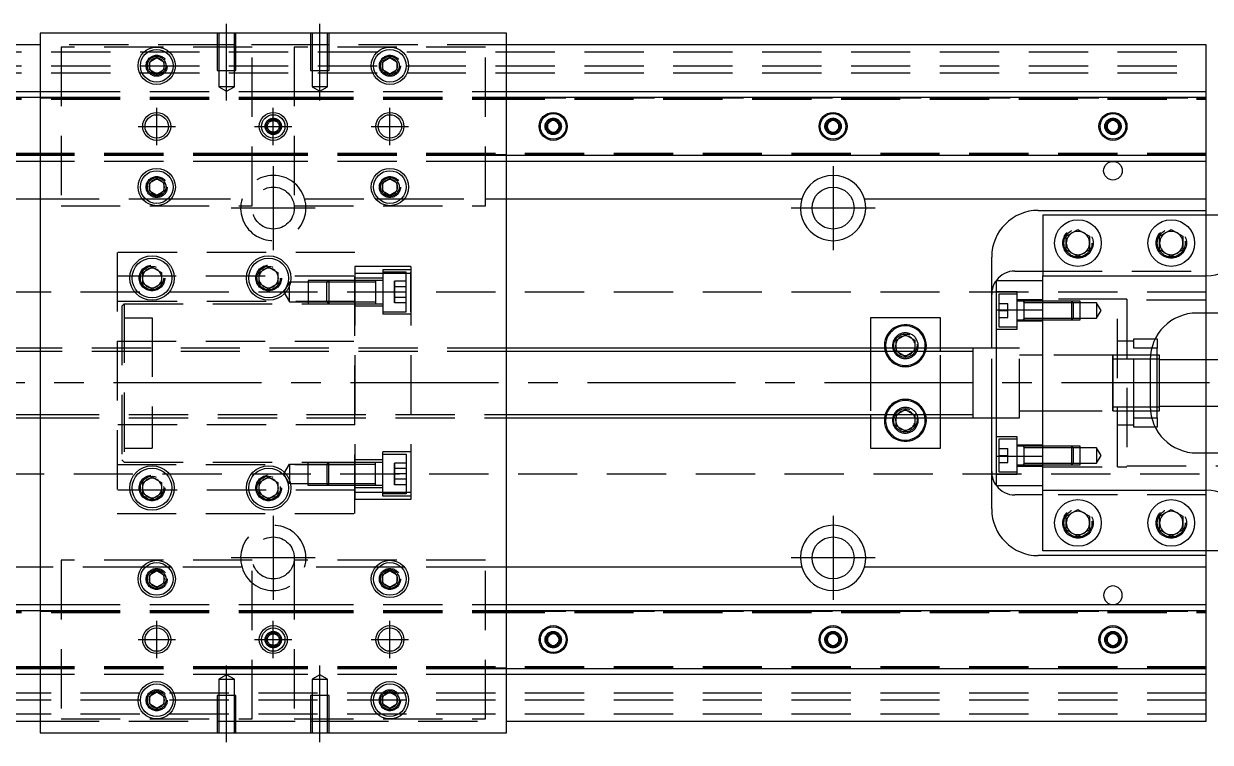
# Model space of a CAD drawing. Extents: x -10 to 608, y -267 to 77.
# Drawn here: x 146.5 to 400.9, y -77 to 77 of the extents above; entities that cross this region are included whole.
import ezdxf

# ---------------------------------------------------------------- set-up
doc = ezdxf.new("R2010")
doc.units = 0
doc.linetypes.add('CENTER', pattern=[50.8, 31.75, -6.35, 6.35, -6.35])
doc.linetypes.add('DASHED', pattern=[19.05, 12.7, -6.35])
doc.layers.get('0').update_dxf_attribs({"linetype": 'CONTINUOUS'})
doc.layers.add('CENTER', color=1, linetype='CENTER')

msp = doc.modelspace()

# ---------------------------------------------------------------- linework, layer by layer
at = {"color": 7, "linetype": 'CONTINUOUS'}
for p, q in [((150, 75), (150, -75)), ((250, 75), (150, 75)), ((250, -75), (250, 75)), ((150, 72.5), (0, 72.5)), ((400, 72.5), (250, 72.5)), ((400, 62.5), (400, 72.5)), ((173.5, 68.866026), (175, 69.73205)), ((173.5, 67.133974), (173.5, 68.866026)), ((175, 69.73205), (176.5, 68.866026)), ((176.5, 68.866026), (176.5, 67.133974)), ((223.5, 68.866026), (225, 69.73205)), ((223.5, 67.133974), (223.5, 68.866026)), ((225, 69.73205), (226.5, 68.866026)), ((226.5, 68.866026), (226.5, 67.133974)), ((175, 66.26795), (173.5, 67.133974)), ((176.5, 67.133974), (175, 66.26795)), ((225, 66.26795), (223.5, 67.133974)), ((226.5, 67.133974), (225, 66.26795)), ((0, 62.5), (150, 62.5)), ((0, 61.247728), (150, 61.247728)), ((250, 62.5), (400, 62.5)), ((250, 61.247728), (400, 61.247728)), ((400, 61.247728), (400, 62.5)), ((400, 48.752272), (400, 61.247728)), ((258.75, 55.721688), (260, 56.443376)), ((260, 56.443376), (261.25, 55.721688)), ((318.75, 55.721688), (320, 56.443376)), ((320, 56.443376), (321.25, 55.721688)), ((378.75, 55.721688), (380, 56.443376)), ((380, 56.443376), (381.25, 55.721688)), ((258.75, 54.278312), (258.75, 55.721688)), ((260, 53.556624), (258.75, 54.278312)), ((261.25, 54.278312), (260, 53.556624)), ((261.25, 55.721688), (261.25, 54.278312)), ((318.75, 54.278312), (318.75, 55.721688)), ((320, 53.556624), (318.75, 54.278312)), ((321.25, 54.278312), (320, 53.556624)), ((321.25, 55.721688), (321.25, 54.278312)), ((378.75, 54.278312), (378.75, 55.721688)), ((380, 53.556624), (378.75, 54.278312)), ((381.25, 54.278312), (380, 53.556624)), ((381.25, 55.721688), (381.25, 54.278312)), ((150, 48.752272), (0, 48.752272)), ((400, 48.752272), (250, 48.752272)), ((400, 47.5), (400, 48.752272)), ((150, 47.5), (0, 47.5)), ((400, 47.5), (250, 47.5)), ((400, 39.5), (400, 47.5)), ((173.5, 42.866026), (175, 43.73205)), ((175, 43.73205), (176.5, 42.866026)), ((223.5, 42.866026), (225, 43.73205)), ((225, 43.73205), (226.5, 42.866026)), ((173.5, 41.133974), (173.5, 42.866026)), ((175, 40.26795), (173.5, 41.133974)), ((176.5, 41.133974), (175, 40.26795)), ((176.5, 42.866026), (176.5, 41.133974)), ((223.5, 41.133974), (223.5, 42.866026)), ((225, 40.26795), (223.5, 41.133974)), ((226.5, 41.133974), (225, 40.26795)), ((226.5, 42.866026), (226.5, 41.133974)), ((86.708204, 39.5), (150, 39.5)), ((250, 39.5), (313.291796, 39.5)), ((326.708204, 39.5), (400, 39.5)), ((400, 37), (400, 39.5)), ((364, 37), (400, 37)), ((365, 36), (365, 23)), ((410, 36), (365, 36)), ((400, 36), (400, 37)), ((370, 31.443376), (372.5, 32.886752)), ((370, 28.556624), (370, 31.443376)), ((372.5, 32.886752), (375, 31.443376)), ((375, 31.443376), (375, 28.556624)), ((390, 31.443376), (392.5, 32.886752)), ((390, 28.556624), (390, 31.443376)), ((392.5, 32.886752), (395, 31.443376)), ((395, 31.443376), (395, 28.556624)), ((372.5, 27.113248), (370, 28.556624)), ((375, 28.556624), (372.5, 27.113248)), ((392.5, 27.113248), (390, 28.556624)), ((395, 28.556624), (392.5, 27.113248)), ((354, 7.5), (354, 27)), ((172, 23.6547), (174, 24.809402)), ((172, 21.3453), (172, 23.6547)), ((174, 24.809402), (176, 23.6547)), ((176, 23.6547), (176, 21.3453)), ((197, 23.6547), (199, 24.809402)), ((197, 21.3453), (197, 23.6547)), ((199, 24.809402), (201, 23.6547)), ((201, 23.6547), (201, 21.3453)), ((359, 24), (365, 24)), ((365, 15.652476), (365, 23)), ((365, 23), (400, 23)), ((174, 20.190598), (172, 21.3453)), ((176, 21.3453), (174, 20.190598)), ((199, 20.190598), (197, 21.3453)), ((201, 21.3453), (199, 20.190598)), ((355, 22), (365, 22)), ((355, 15.652476), (355, 22)), ((355, 15.652476), (365, 15.652476)), ((355, -15.652476), (355, 15.652476)), ((365, -15.652476), (365, 15.652476)), ((365, -15.652476), (365, 15.652476)), ((343, 14), (328, 14)), ((328, 14), (328, 7.5)), ((343, 7.5), (343, 14)), ((423, 15), (398, 15)), ((400, 5), (400, 15)), ((333.5, 9.1547), (335.5, 10.309402)), ((335.5, 10.309402), (337.5, 9.1547)), ((333.5, 7.5), (333.5, 9.1547)), ((337.5, 9.1547), (337.5, 7.5)), ((389.069714, 9.5), (389.5, 9.5)), ((389.5, 9.5), (389.5, 7.5)), ((150, 7.5), (40.5, 7.5)), ((350, 7.5), (250, 7.5)), ((350, 7.5), (349.995, 7.5)), ((350, -7.500006), (350, 7.500006)), ((355, 7.5), (350, 7.5)), ((350.005, 7.5), (350, 7.5)), ((389.5, 5.125), (388.000782, 5.125)), ((389.5, 7.5), (388.317542, 7.5)), ((389.5, -7.5), (389.5, 7.5)), ((390, 6), (389.5, 6)), ((390, 5.125), (389.5, 5.125)), ((390, -6), (390, 6)), ((388, 5), (388, -5)), ((405, 5), (390, 5)), ((390, -5), (405, -5)), ((400, -15), (400, -5)), ((40.5, -7.5), (150, -7.5)), ((250, -7.5), (350, -7.5)), ((328, -7.5), (328, -14)), ((333.5, -9.1547), (333.5, -7.5)), ((337.5, -7.5), (337.5, -9.1547)), ((343, -14), (343, -7.5)), ((349.995, -7.5), (350, -7.5)), ((350, -7.5), (355, -7.5)), ((350, -7.5), (350.005, -7.5)), ((354, -27), (354, -7.5)), ((388.000782, -5.125), (389.5, -5.125)), ((388.317542, -7.5), (389.5, -7.5)), ((389.5, -5.125), (390, -5.125)), ((389.5, -6), (390, -6)), ((389.5, -7.5), (389.5, -9.5)), ((335.5, -10.309402), (333.5, -9.1547)), ((337.5, -9.1547), (335.5, -10.309402)), ((389.5, -9.5), (389.069714, -9.5)), ((328, -14), (343, -14)), ((398, -15), (423, -15)), ((355, -15.652476), (365, -15.652476)), ((355, -22), (355, -15.652476)), ((365, -23), (365, -15.652476)), ((172, -21.3453), (174, -20.190598)), ((174, -20.190598), (176, -21.3453)), ((197, -21.3453), (199, -20.190598)), ((199, -20.190598), (201, -21.3453)), ((172, -23.6547), (172, -21.3453)), ((176, -21.3453), (176, -23.6547)), ((197, -23.6547), (197, -21.3453)), ((201, -21.3453), (201, -23.6547)), ((355, -22), (365, -22)), ((174, -24.809402), (172, -23.6547)), ((176, -23.6547), (174, -24.809402)), ((199, -24.809402), (197, -23.6547)), ((201, -23.6547), (199, -24.809402)), ((365, -24), (359, -24)), ((365, -23), (400, -23)), ((365, -36), (365, -23)), ((370, -28.556624), (372.5, -27.113248)), ((372.5, -27.113248), (375, -28.556624)), ((390, -28.556624), (392.5, -27.113248)), ((392.5, -27.113248), (395, -28.556624)), ((370, -31.443376), (370, -28.556624)), ((375, -28.556624), (375, -31.443376)), ((390, -31.443376), (390, -28.556624)), ((395, -28.556624), (395, -31.443376)), ((372.5, -32.886752), (370, -31.443376)), ((375, -31.443376), (372.5, -32.886752)), ((392.5, -32.886752), (390, -31.443376)), ((395, -31.443376), (392.5, -32.886752)), ((400, -37), (364, -37)), ((410, -36), (365, -36)), ((400, -37), (400, -36)), ((400, -39.5), (400, -37)), ((150, -39.5), (86.708204, -39.5)), ((173.5, -41.133974), (175, -40.26795)), ((175, -40.26795), (176.5, -41.133974)), ((223.5, -41.133974), (225, -40.26795)), ((225, -40.26795), (226.5, -41.133974)), ((313.291796, -39.5), (250, -39.5)), ((400, -39.5), (326.708204, -39.5)), ((400, -47.5), (400, -39.5)), ((173.5, -42.866026), (173.5, -41.133974)), ((175, -43.73205), (173.5, -42.866026)), ((176.5, -42.866026), (175, -43.73205)), ((176.5, -41.133974), (176.5, -42.866026)), ((223.5, -42.866026), (223.5, -41.133974)), ((225, -43.73205), (223.5, -42.866026)), ((226.5, -42.866026), (225, -43.73205)), ((226.5, -41.133974), (226.5, -42.866026)), ((0, -47.5), (150, -47.5)), ((250, -47.5), (400, -47.5)), ((400, -48.752272), (400, -47.5)), ((0, -48.752272), (150, -48.752272)), ((250, -48.752272), (400, -48.752272)), ((400, -61.247728), (400, -48.752272)), ((258.75, -54.278312), (260, -53.556624)), ((258.75, -55.721688), (258.75, -54.278312)), ((260, -56.443376), (258.75, -55.721688)), ((260, -53.556624), (261.25, -54.278312)), ((261.25, -55.721688), (260, -56.443376)), ((261.25, -54.278312), (261.25, -55.721688)), ((318.75, -54.278312), (320, -53.556624)), ((318.75, -55.721688), (318.75, -54.278312)), ((320, -56.443376), (318.75, -55.721688)), ((320, -53.556624), (321.25, -54.278312)), ((321.25, -55.721688), (320, -56.443376)), ((321.25, -54.278312), (321.25, -55.721688)), ((378.75, -54.278312), (380, -53.556624)), ((378.75, -55.721688), (378.75, -54.278312)), ((380, -56.443376), (378.75, -55.721688)), ((380, -53.556624), (381.25, -54.278312)), ((381.25, -55.721688), (380, -56.443376)), ((381.25, -54.278312), (381.25, -55.721688)), ((150, -61.247728), (0, -61.247728)), ((150, -62.5), (0, -62.5)), ((400, -61.247728), (250, -61.247728)), ((400, -62.5), (250, -62.5)), ((400, -62.5), (400, -61.247728)), ((400, -72.5), (400, -62.5)), ((173.5, -67.133974), (175, -66.26795)), ((173.5, -68.866026), (173.5, -67.133974)), ((175, -66.26795), (176.5, -67.133974)), ((176.5, -67.133974), (176.5, -68.866026)), ((223.5, -67.133974), (225, -66.26795)), ((223.5, -68.866026), (223.5, -67.133974)), ((225, -66.26795), (226.5, -67.133974)), ((226.5, -67.133974), (226.5, -68.866026)), ((175, -69.73205), (173.5, -68.866026)), ((176.5, -68.866026), (175, -69.73205)), ((225, -69.73205), (223.5, -68.866026)), ((226.5, -68.866026), (225, -69.73205)), ((0, -72.5), (150, -72.5)), ((250, -72.5), (400, -72.5)), ((150, -75), (250, -75))]:
    msp.add_line(p, q, dxfattribs=at)
at = {"color": 3, "linetype": 'DASHED'}
for p, q in [((188.000006, 75), (188.000006, 67)), ((188.35, 75), (188.35, 67)), ((191.65, 67), (191.65, 75)), ((191.999994, 67), (191.999994, 75)), ((208.000006, 75), (208.000006, 67)), ((208.35, 75), (208.35, 67)), ((211.65, 67), (211.65, 75)), ((211.999994, 67), (211.999994, 75)), ((188.000006, 72.5), (150, 72.5)), ((195.5, 72), (154.5, 72)), ((154.5, 72), (154.5, 38)), ((191.999994, 72.5), (188.000006, 72.5)), ((208.000006, 72.5), (191.999994, 72.5)), ((195.5, 38), (195.5, 72)), ((245.5, 72), (204.5, 72)), ((204.5, 72), (204.5, 38)), ((211.999994, 72.5), (208.000006, 72.5)), ((250, 72.5), (211.999994, 72.5)), ((245.5, 38), (245.5, 72)), ((0, 71), (400, 71)), ((0, 68), (400, 68)), ((0, 66.5), (400, 66.5)), ((176.973226, 68.326156), (177, 68)), ((188.000006, 67), (191.999994, 67)), ((188.35, 67), (188.35, 63.5)), ((191.65, 63.5), (191.65, 67)), ((208.000006, 67), (211.999994, 67)), ((208.35, 67), (208.35, 63.5)), ((211.65, 63.5), (211.65, 67)), ((223, 68), (223.023172, 68.30356)), ((0, 61.1147), (150, 61.1147)), ((0, 61.1), (154.5, 61.1)), ((150, 62.5), (154.5, 62.5)), ((150, 61.247728), (154.5, 61.247728)), ((150, 61.1147), (154.5, 61.1147)), ((154.5, 62.5), (195.5, 62.5)), ((154.5, 61.247728), (195.5, 61.247728)), ((154.5, 61.1147), (195.5, 61.1147)), ((154.5, 61.1), (195.5, 61.1)), ((191.65, 63.5), (188.35, 63.5)), ((188.35, 63.5), (190, 62.547372)), ((190, 62.547372), (191.65, 63.5)), ((195.5, 62.5), (204.5, 62.5)), ((195.5, 61.247728), (204.5, 61.247728)), ((195.5, 61.1147), (204.5, 61.1147)), ((195.5, 61.1), (204.5, 61.1)), ((204.5, 62.5), (245.5, 62.5)), ((204.5, 61.247728), (245.5, 61.247728)), ((204.5, 61.1147), (245.5, 61.1147)), ((204.5, 61.1), (245.5, 61.1)), ((211.65, 63.5), (208.35, 63.5)), ((208.35, 63.5), (210, 62.547372)), ((210, 62.547372), (211.65, 63.5)), ((245.5, 62.5), (250, 62.5)), ((245.5, 61.247728), (250, 61.247728)), ((245.5, 61.1147), (250, 61.1147)), ((245.5, 61.1), (400, 61.1)), ((250, 61.1147), (400, 61.1147)), ((0, 60.8), (154.5, 60.8)), ((154.5, 60.8), (195.5, 60.8)), ((195.5, 60.8), (204.5, 60.8)), ((204.5, 60.8), (245.5, 60.8)), ((245.5, 60.8), (400, 60.8)), ((258.5, 55), (258.52041, 55.24661)), ((318.5, 55), (318.52041, 55.24661)), ((381.477374, 55.25955), (381.5, 55)), ((154.5, 49.2), (0, 49.2)), ((154.5, 48.9), (0, 48.9)), ((150, 48.8853), (0, 48.8853)), ((154.5, 48.8853), (150, 48.8853)), ((154.5, 48.752272), (150, 48.752272)), ((195.5, 49.2), (154.5, 49.2)), ((195.5, 48.9), (154.5, 48.9)), ((195.5, 48.8853), (154.5, 48.8853)), ((195.5, 48.752272), (154.5, 48.752272)), ((204.5, 49.2), (195.5, 49.2)), ((204.5, 48.9), (195.5, 48.9)), ((204.5, 48.8853), (195.5, 48.8853)), ((204.5, 48.752272), (195.5, 48.752272)), ((245.5, 49.2), (204.5, 49.2)), ((245.5, 48.9), (204.5, 48.9)), ((245.5, 48.8853), (204.5, 48.8853)), ((245.5, 48.752272), (204.5, 48.752272)), ((400, 49.2), (245.5, 49.2)), ((400, 48.9), (245.5, 48.9)), ((250, 48.8853), (245.5, 48.8853)), ((250, 48.752272), (245.5, 48.752272)), ((400, 48.8853), (250, 48.8853)), ((154.5, 47.5), (150, 47.5)), ((195.5, 47.5), (154.5, 47.5)), ((204.5, 47.5), (195.5, 47.5)), ((245.5, 47.5), (204.5, 47.5)), ((250, 47.5), (245.5, 47.5)), ((176.973226, 42.326156), (177, 42)), ((226.973226, 42.326156), (227, 42)), ((150, 39.5), (171.877502, 39.5)), ((171.877502, 39.5), (172.55051, 39.5)), ((172.55051, 39.5), (177.44949, 39.5)), ((177.44949, 39.5), (178.122498, 39.5)), ((178.122498, 39.5), (193.291796, 39.5)), ((206.708204, 39.5), (221.877502, 39.5)), ((221.877502, 39.5), (222.55051, 39.5)), ((222.55051, 39.5), (227.44949, 39.5)), ((227.44949, 39.5), (228.122498, 39.5)), ((228.122498, 39.5), (245.5, 39.5)), ((245.5, 39.5), (250, 39.5)), ((154.5, 38), (195.5, 38)), ((204.5, 38), (245.5, 38)), ((400, 24), (400, 36)), ((166.5, 28), (166.5, -28)), ((217.5, 28), (166.5, 28)), ((217.5, -28), (217.5, 28)), ((369.5, 30), (369.520026, 30.346056)), ((395.477798, 30.364306), (395.5, 30)), ((166.5, 23), (217.5, 23)), ((217.5, 25), (217.5, -25)), ((229.5, 25), (217.5, 25)), ((229.5, 23.49468), (217.5, 23.49468)), ((223.5, 24.235572), (223.5, 14.735572)), ((229.5, 24.235572), (223.5, 24.235572)), ((228.5, 23.735571), (223.5, 23.735571)), ((228.5, 15.235572), (228.5, 23.735572)), ((229.5, 25), (229.5, -25)), ((229.5, 15.235571), (229.5, 23.735571)), ((365, 24), (400, 24)), ((400, 23), (400, 24)), ((400, 15), (400, 23)), ((171.5, 22.5), (171.512884, 22.753488)), ((196.5, 22.5), (196.52689, 22.865682)), ((203.500001, 21.585571), (202.287565, 19.485571)), ((209.4, 21.585571), (203.5, 21.585571)), ((203.500001, 17.385571), (203.500001, 21.585571)), ((212.4, 21.985565), (207.5, 21.985565)), ((207.5, 21.971141), (207.5, 16.985576)), ((212, 21.585571), (209.4, 21.585571)), ((211.9, 21.985571), (211.5, 21.585571)), ((211.5, 17.385571), (211.5, 21.585571)), ((211.9, 21.985571), (211.9, 16.985571)), ((221.9, 21.585571), (212, 21.585571)), ((223.5, 21.985565), (212.4, 21.985565)), ((223.5, 22.485571), (217.5, 22.485571)), ((221.9, 21.985571), (221.9, 16.985571)), ((226, 20.640272), (226, 21.794972)), ((226, 21.794972), (226, 20.640272)), ((228.5, 21.794972), (226, 21.794972)), ((228.5, 20.640272), (226, 20.640272)), ((226, 18.330872), (226, 20.640272)), ((226, 20.640272), (226, 18.330872)), ((365, 15.652476), (365, 22)), ((400, 19.5), (61.969694, 19.5)), ((202.287565, 19.485571), (203.500001, 17.385571)), ((228.5, 18.330872), (226, 18.330872)), ((226, 17.17617), (226, 18.330872)), ((226, 18.330872), (226, 17.17617)), ((359.5, 19.55635), (355, 19.55635)), ((355.5, 19.05635), (355.5, 12.05635)), ((359.5, 19.05635), (355.5, 19.05635)), ((359.5, 11.55635), (359.5, 19.55635)), ((365, 17.80635), (359.5, 17.80635)), ((381, 18), (365, 18)), ((381, -18), (381, 18)), ((383, 18), (381, 18)), ((383, 18), (383, -18)), ((217.5, 17.5), (166.5, 17.5)), ((167.5, 16.5), (168, 17)), ((167.5, 16.5), (167.5, -16.5)), ((168, 17), (218, 17)), ((168, 17), (168, -17)), ((203.500001, 17.385571), (209.4, 17.385571)), ((207.5, 16.985575), (212.4, 16.985575)), ((209.4, 17.385571), (212, 17.385571)), ((211.5, 17.385571), (211.9, 16.985571)), ((212, 17.385571), (221.9, 17.385571)), ((212.4, 16.985575), (223.5, 16.985575)), ((223.5, 16.485571), (217.5, 16.485571)), ((228.5, 17.17617), (226, 17.17617)), ((355.5, 17.05635), (357.5, 17.05635)), ((355.5, 15.55635), (357.5, 15.55635)), ((357.5, 15.55635), (357.5, 17.05635)), ((357.5, 14.05635), (357.5, 15.55635)), ((360.9, 17.55635), (359.5, 17.55635)), ((360.9, 17.55635), (360.895, 17.55635)), ((360.9, 17.556354), (360.9, 13.556344)), ((360.9, 17.556354), (360.9, 13.556344)), ((360.9, 17.55635), (360.9, 17.339888)), ((360.9, 17.33964), (360.9, 17.55635)), ((360.905, 17.55635), (360.9, 17.55635)), ((365, 17.55635), (360.9, 17.55635)), ((360.9, 17.339888), (360.9, 13.77281)), ((365, 17.20635), (360.9, 17.20635)), ((371.15, 17.55635), (365, 17.55635)), ((371.150006, 17.556344), (365, 17.556344)), ((371.5, 17.20635), (365, 17.20635)), ((371.15, 13.55635), (371.15, 17.55635)), ((371.5, 17.20635), (371.15, 17.55635)), ((373, 17.556344), (371.150006, 17.556344)), ((371.5, 17.20635), (371.5, 13.90635)), ((373, 17.20635), (371.5, 17.20635)), ((373, 13.556354), (373, 17.556344)), ((376.5, 17.20635), (373, 17.20635)), ((376.5, 17.20635), (376.5, 13.90635)), ((377.452628, 15.55635), (376.5, 17.20635)), ((376.5, 13.90635), (377.452628, 15.55635)), ((438, 17.75), (383, 17.75)), ((168, 14), (174, 14)), ((174, 14), (174, -14)), ((223.5, 15.235572), (228.5, 15.235572)), ((229.5, 14.735572), (223.5, 14.735572)), ((355.5, 14.05635), (357.5, 14.05635)), ((359.5, 13.55635), (360.9, 13.55635)), ((359.5, 13.30635), (365, 13.30635)), ((360.895, 13.55635), (360.9, 13.55635)), ((360.9, 13.90635), (365, 13.90635)), ((360.9, 13.55635), (360.9, 13.773016)), ((360.9, 13.77281), (360.9, 13.55635)), ((360.9, 13.55635), (360.905, 13.55635)), ((360.9, 13.55635), (365, 13.55635)), ((365, 13.90635), (371.5, 13.90635)), ((365, 13.556354), (371.150006, 13.556354)), ((365, 13.55635), (371.15, 13.55635)), ((371.15, 13.55635), (371.5, 13.90635)), ((371.150006, 13.556354), (373, 13.556354)), ((371.5, 13.90635), (373, 13.90635)), ((373, 13.90635), (376.5, 13.90635)), ((355, 11.55635), (359.5, 11.55635)), ((355.5, 12.05635), (359.5, 12.05635)), ((166.5, 9), (217.5, 9)), ((337.983582, 8.286038), (338, 8)), ((384.5, 9), (381, 9)), ((384.5, 9.5), (389.069714, 9.5)), ((384.5, 7.5), (384.5, 9.5)), ((250, 7.5), (150, 7.5)), ((250, 6.75), (150, 6.75)), ((328, 7.5), (328, 6.75)), ((328, 6.75), (328, -6.75)), ((333.5, 6.8453), (333.5, 7.5)), ((333.665064, 6.75), (333.5, 6.8453)), ((335.5, 5.690598), (333.665064, 6.75)), ((337.334936, 6.75), (335.5, 5.690598)), ((337.5, 6.8453), (337.334936, 6.75)), ((337.5, 7.5), (337.5, 6.8453)), ((343, 6.75), (343, 7.5)), ((343, -6.75), (343, 6.75)), ((354, -7.5), (354, 7.5)), ((360, 7.5), (355, 7.5)), ((360, -7.5), (360, 7.5)), ((365, 6), (360, 6)), ((380.005, 6), (365, 6)), ((388.050126, 6), (379.995, 6)), ((380, -6.000006), (380, 6.000006)), ((380, 5.325034), (380, 6)), ((380, 6), (380, -5.999164)), ((388.000782, 5.125), (380, 5.125)), ((388.317542, 7.5), (384.5, 7.5)), ((384.5, -7.5), (384.5, 7.5)), ((389.5, 6), (388.050126, 6)), ((400, -5), (400, 5)), ((150, -6.75), (250, -6.75)), ((150, -7.5), (250, -7.5)), ((328, -6.75), (328, -7.5)), ((333.5, -6.8453), (333.665064, -6.75)), ((333.5, -7.5), (333.5, -6.8453)), ((333.665064, -6.75), (335.5, -5.690598)), ((335.5, -5.690598), (337.334936, -6.75)), ((337.334936, -6.75), (337.5, -6.8453)), ((337.5, -6.8453), (337.5, -7.5)), ((343, -7.5), (343, -6.75)), ((355, -7.5), (360, -7.5)), ((360, -6), (365, -6)), ((365, -6), (380.005, -6)), ((379.995, -6), (388.050126, -6)), ((380, -5.125), (388.000782, -5.125)), ((380, -6), (380, -5.325218)), ((380, -5.999164), (380, -6)), ((384.5, -7.5), (388.317542, -7.5)), ((384.5, -9.5), (384.5, -7.5)), ((388.050126, -6), (389.5, -6)), ((217.5, -9), (166.5, -9)), ((337.983582, -7.713962), (338, -8)), ((381, -9), (384.5, -9)), ((389.069714, -9.5), (384.5, -9.5)), ((359.5, -11.55635), (355, -11.55635)), ((355.5, -12.05635), (355.5, -19.05635)), ((359.5, -12.05635), (355.5, -12.05635)), ((359.5, -19.55635), (359.5, -11.55635)), ((168, -14), (174, -14)), ((223.5, -24.235572), (223.5, -14.735572)), ((229.5, -14.735572), (223.5, -14.735572)), ((223.5, -15.235571), (228.5, -15.235571)), ((228.5, -15.235571), (228.5, -23.735571)), ((355.5, -14.05635), (357.5, -14.05635)), ((357.5, -15.55635), (357.5, -14.05635)), ((365, -13.30635), (359.5, -13.30635)), ((360.9, -13.55635), (359.5, -13.55635)), ((360.9, -13.55635), (360.895, -13.55635)), ((360.9, -13.556344), (360.9, -17.556354)), ((360.9, -13.556344), (360.9, -17.556354)), ((360.9, -13.556344), (360.9, -17.556354)), ((360.9, -13.55635), (360.9, -13.77281)), ((360.9, -13.773058), (360.9, -13.55635)), ((360.905, -13.55635), (360.9, -13.55635)), ((365, -13.55635), (360.9, -13.55635)), ((360.9, -13.77281), (360.9, -17.339888)), ((365, -13.90635), (360.9, -13.90635)), ((371.15, -13.55635), (365, -13.55635)), ((371.15, -13.556352), (365, -13.556354)), ((371.5, -13.90635), (365, -13.90635)), ((371.15, -17.55635), (371.15, -13.55635)), ((371.5, -13.90635), (371.15, -13.55635)), ((373, -13.556354), (371.15, -13.556352)), ((371.5, -13.90635), (371.5, -17.20635)), ((373, -13.90635), (371.5, -13.90635)), ((373, -17.556344), (373, -13.556354)), ((376.5, -13.90635), (373, -13.90635)), ((376.5, -13.90635), (376.5, -17.20635)), ((377.452628, -15.55635), (376.5, -13.90635)), ((400, -23), (400, -15)), ((166.5, -17.5), (217.5, -17.5)), ((168, -17), (167.5, -16.5)), ((168, -17), (217.5, -17)), ((202.287565, -19.485571), (203.500001, -17.385571)), ((203.500001, -17.385571), (203.500001, -21.585571)), ((203.500001, -17.385571), (209.4, -17.385571)), ((207.5, -21.985566), (207.5, -16.985575)), ((207.5, -16.985575), (212.4, -16.985575)), ((209.4, -17.385571), (212, -17.385571)), ((211.499979, -17.385571), (211.899979, -16.985571)), ((211.499979, -17.385571), (211.499979, -21.585571)), ((211.899979, -21.985571), (211.899979, -16.985571)), ((212, -17.385571), (221.9, -17.385572)), ((212.4, -16.985575), (223.5, -16.985575)), ((223.5, -16.485572), (217.5, -16.485572)), ((221.9, -21.985571), (221.9, -16.985571)), ((226, -18.330872), (226, -17.17617)), ((226, -17.17617), (226, -18.330872)), ((228.5, -17.17617), (226, -17.17617)), ((355.5, -15.55635), (357.5, -15.55635)), ((355.5, -17.05635), (357.5, -17.05635)), ((357.5, -17.05635), (357.5, -15.55635)), ((359.5, -17.55635), (360.9, -17.55635)), ((360.895, -17.55635), (360.9, -17.55635)), ((360.9, -17.20635), (365, -17.20635)), ((360.9, -17.55635), (360.9, -17.339682)), ((360.9, -17.339888), (360.9, -17.55635)), ((360.9, -17.55635), (360.905, -17.55635)), ((360.9, -17.55635), (365, -17.55635)), ((365, -22), (365, -15.652476)), ((365, -17.20635), (371.5, -17.20635)), ((365, -17.556344), (371.15, -17.556346)), ((365, -17.55635), (371.15, -17.55635)), ((371.15, -17.55635), (371.5, -17.20635)), ((371.15, -17.556346), (373, -17.556344)), ((371.5, -17.20635), (373, -17.20635)), ((373, -17.20635), (376.5, -17.20635)), ((376.5, -17.20635), (377.452628, -15.55635)), ((383, -17.75), (438, -17.75)), ((61.969694, -19.5), (400, -19.5)), ((203.500001, -21.585571), (202.287565, -19.485571)), ((228.5, -18.330872), (226, -18.330872)), ((226, -20.640272), (226, -18.330872)), ((226, -18.330872), (226, -20.640272)), ((228.5, -19.485571), (226, -19.485571)), ((355, -19.55635), (359.5, -19.55635)), ((355.5, -19.05635), (359.5, -19.05635)), ((359.5, -17.80635), (365, -17.80635)), ((365, -18), (381, -18)), ((381, -18), (383, -18)), ((176.483582, -22.213962), (176.5, -22.5)), ((201.483582, -22.213962), (201.5, -22.5)), ((209.4, -21.585571), (203.66115, -21.585571)), ((212.4, -21.985565), (207.5, -21.985565)), ((212, -21.585571), (209.4, -21.585571)), ((211.899979, -21.985571), (211.499979, -21.585571)), ((221.9, -21.585571), (212, -21.585571)), ((223.5, -21.985565), (212.4, -21.985565)), ((223.5, -22.485572), (217.5, -22.485572)), ((221.9, -21.728173), (221.9, -21.985571)), ((228.5, -20.640272), (226, -20.640272)), ((226, -21.794972), (226, -20.640272)), ((226, -20.640272), (226, -21.794972)), ((228.5, -21.794972), (226, -21.794972)), ((217.5, -23), (166.5, -23)), ((229.5, -23.49468), (217.5, -23.49468)), ((229.5, -25), (217.5, -25)), ((228.5, -23.735571), (223.5, -23.735571)), ((229.5, -24.235572), (223.5, -24.235572)), ((400, -24), (365, -24)), ((400, -24), (400, -23)), ((400, -36), (400, -24)), ((166.5, -28), (217.5, -28)), ((375.477798, -29.635694), (375.5, -30)), ((389.5, -30), (389.520026, -29.653944)), ((154.5, -38), (154.5, -72)), ((195.5, -38), (154.5, -38)), ((195.5, -72), (195.5, -38)), ((204.5, -38), (204.5, -72)), ((245.5, -38), (204.5, -38)), ((245.5, -72), (245.5, -38)), ((171.877502, -39.5), (150, -39.5)), ((172.55051, -39.5), (171.877502, -39.5)), ((177.44949, -39.5), (172.55051, -39.5)), ((178.122498, -39.5), (177.44949, -39.5)), ((193.291796, -39.5), (178.122498, -39.5)), ((221.877502, -39.5), (206.708204, -39.5)), ((222.55051, -39.5), (221.877502, -39.5)), ((227.44949, -39.5), (222.55051, -39.5)), ((228.122498, -39.5), (227.44949, -39.5)), ((245.5, -39.5), (228.122498, -39.5)), ((250, -39.5), (245.5, -39.5)), ((176.973226, -41.673844), (177, -42)), ((223, -42), (223.030168, -41.653934)), ((150, -47.5), (154.5, -47.5)), ((154.5, -47.5), (195.5, -47.5)), ((195.5, -47.5), (204.5, -47.5)), ((204.5, -47.5), (245.5, -47.5)), ((245.5, -47.5), (250, -47.5)), ((0, -48.8853), (150, -48.8853)), ((0, -48.9), (154.5, -48.9)), ((0, -49.2), (154.5, -49.2)), ((150, -48.752272), (154.5, -48.752272)), ((150, -48.8853), (154.5, -48.8853)), ((154.5, -48.752272), (195.5, -48.752272)), ((154.5, -48.8853), (195.5, -48.8853)), ((154.5, -48.9), (195.5, -48.9)), ((154.5, -49.2), (195.5, -49.2)), ((195.5, -48.752272), (204.5, -48.752272)), ((195.5, -48.8853), (204.5, -48.8853)), ((195.5, -48.9), (204.5, -48.9)), ((195.5, -49.2), (204.5, -49.2)), ((204.5, -48.752272), (245.5, -48.752272)), ((204.5, -48.8853), (245.5, -48.8853)), ((204.5, -48.9), (245.5, -48.9)), ((204.5, -49.2), (245.5, -49.2)), ((245.5, -48.752272), (250, -48.752272)), ((245.5, -48.8853), (250, -48.8853)), ((245.5, -48.9), (400, -48.9)), ((245.5, -49.2), (400, -49.2)), ((250, -48.8853), (400, -48.8853)), ((261.477374, -54.74045), (261.5, -55)), ((321.477374, -54.74045), (321.5, -55)), ((381.477374, -54.74045), (381.5, -55)), ((154.5, -60.8), (0, -60.8)), ((195.5, -60.8), (154.5, -60.8)), ((204.5, -60.8), (195.5, -60.8)), ((245.5, -60.8), (204.5, -60.8)), ((400, -60.8), (245.5, -60.8)), ((154.5, -61.1), (0, -61.1)), ((150, -61.1147), (0, -61.1147)), ((154.5, -61.1147), (150, -61.1147)), ((154.5, -61.247728), (150, -61.247728)), ((154.5, -62.5), (150, -62.5)), ((195.5, -61.1), (154.5, -61.1)), ((195.5, -61.1147), (154.5, -61.1147)), ((195.5, -61.247728), (154.5, -61.247728)), ((195.5, -62.5), (154.5, -62.5)), ((190, -62.547372), (188.35, -63.5)), ((188.35, -63.5), (190, -63.5)), ((188.35, -63.5), (188.35, -67)), ((191.65, -63.5), (190, -62.547372)), ((190, -63.5), (191.65, -63.5)), ((191.65, -67), (191.65, -63.5)), ((204.5, -61.1), (195.5, -61.1)), ((204.5, -61.1147), (195.5, -61.1147)), ((204.5, -61.247728), (195.5, -61.247728)), ((204.5, -62.5), (195.5, -62.5)), ((245.5, -61.1), (204.5, -61.1)), ((245.5, -61.1147), (204.5, -61.1147)), ((245.5, -61.247728), (204.5, -61.247728)), ((245.5, -62.5), (204.5, -62.5)), ((210, -62.547372), (208.35, -63.5)), ((208.35, -63.5), (210, -63.5)), ((208.35, -63.5), (208.35, -67)), ((211.65, -63.5), (210, -62.547372)), ((210, -63.5), (211.65, -63.5)), ((211.65, -67), (211.65, -63.5)), ((400, -61.1), (245.5, -61.1)), ((250, -61.1147), (245.5, -61.1147)), ((250, -61.247728), (245.5, -61.247728)), ((250, -62.5), (245.5, -62.5)), ((400, -61.1147), (250, -61.1147)), ((400, -66.5), (0, -66.5)), ((400, -68), (0, -68)), ((173, -68), (173.023172, -67.69644)), ((191.999994, -67), (188.000006, -67)), ((188.000006, -67), (188.000006, -75)), ((188.35, -67), (188.35, -75)), ((191.65, -75), (191.65, -67)), ((191.999994, -75), (191.999994, -67)), ((211.999994, -67), (208.000006, -67)), ((208.000006, -67), (208.000006, -75)), ((208.35, -67), (208.35, -75)), ((211.65, -75), (211.65, -67)), ((211.999994, -75), (211.999994, -67)), ((223, -68), (223.023172, -67.69644)), ((400, -71), (0, -71)), ((150, -72.5), (188.000006, -72.5)), ((154.5, -72), (195.5, -72)), ((188.000006, -72.5), (191.999994, -72.5)), ((191.999994, -72.5), (208.000006, -72.5)), ((204.5, -72), (245.5, -72)), ((208.000006, -72.5), (211.999994, -72.5)), ((211.999994, -72.5), (250, -72.5))]:
    msp.add_line(p, q, dxfattribs=at)
at = {"color": 3, "linetype": 'CONTINUOUS'}
for p, q in [((150, 6.75), (40.5, 6.75)), ((350, 6.75), (250, 6.75)), ((40.5, -6.75), (150, -6.75)), ((250, -6.75), (350, -6.75))]:
    msp.add_line(p, q, dxfattribs=at)
at = {"color": 7, "linetype": 'CONTINUOUS'}
for centre, radius in [((175, 68), 4), ((175, 68), 3.5), ((225, 68), 4), ((225, 68), 3.5), ((175, 55), 2.5), ((200, 55), 3), ((200, 55), 2.5), ((225, 55), 2.5), ((260, 55), 3), ((260, 55), 2.75), ((320, 55), 3), ((320, 55), 2.75), ((380, 55), 3), ((380, 55), 2.75), ((175, 42), 4), ((225, 42), 4), ((380, 45.5), 2), ((175, 42), 3.5), ((225, 42), 3.5), ((320, 37.5), 4.5), ((372.5, 30), 5), ((392.5, 30), 5), ((174, 22.5), 4.75), ((174, 22.5), 4.25), ((199, 22.5), 4.75), ((199, 22.5), 4.25), ((174, -22.5), 4.75), ((199, -22.5), 4.75), ((174, -22.5), 4.25), ((199, -22.5), 4.25), ((372.5, -30), 5), ((392.5, -30), 5), ((320, -37.5), 4.5), ((175, -42), 4), ((225, -42), 4), ((175, -42), 3.5), ((225, -42), 3.5), ((175, -55), 2.5), ((200, -55), 3), ((200, -55), 2.5), ((225, -55), 2.5), ((260, -55), 3), ((260, -55), 2.75), ((320, -55), 3), ((320, -55), 2.75), ((380, -55), 3), ((380, -55), 2.75), ((175, -68), 4), ((175, -68), 3.5), ((225, -68), 4), ((225, -68), 3.5)]:
    msp.add_circle(centre, radius, dxfattribs=at)
at = {"color": 3, "linetype": 'DASHED'}
for centre, radius in [((175, 68), 2.25), ((175, 68), 2), ((225, 68), 2.25), ((225, 68), 2), ((200, 55), 1.75), ((200, 55), 1.5), ((200, 55), 1.25), ((260, 55), 1.75), ((260, 55), 1.5), ((320, 55), 1.75), ((320, 55), 1.5), ((380, 55), 1.75), ((380, 55), 1.5), ((175, 42), 2.25), ((175, 42), 2), ((225, 42), 2.25), ((225, 42), 2), ((200, 37.5), 4.5), ((372.5, 30), 3.25), ((392.5, 30), 3.25), ((372.5, 30), 3), ((392.5, 30), 3), ((174, 22.5), 2.75), ((174, 22.5), 2.5), ((199, 22.5), 2.75), ((199, 22.5), 2.5), ((335.5, 8), 2.5), ((335.5, -8), 2.5), ((174, -22.5), 2.75), ((174, -22.5), 2.5), ((199, -22.5), 2.75), ((199, -22.5), 2.5), ((372.5, -30), 3.25), ((372.5, -30), 3), ((392.5, -30), 3.25), ((392.5, -30), 3), ((200, -37.5), 4.5), ((175, -42), 2.25), ((175, -42), 2), ((225, -42), 2.25), ((225, -42), 2), ((200, -55), 1.75), ((260, -55), 1.75), ((320, -55), 1.75), ((380, -55), 1.75), ((200, -55), 1.5), ((200, -55), 1.25), ((260, -55), 1.5), ((320, -55), 1.5), ((380, -55), 1.5), ((175, -68), 2.25), ((175, -68), 2), ((225, -68), 2.25), ((225, -68), 2)]:
    msp.add_circle(centre, radius, dxfattribs=at)
at = {"color": 3, "linetype": 'CONTINUOUS'}
for centre in [(175, 55), (225, 55), (175, -55), (225, -55)]:
    msp.add_circle(centre, 3, dxfattribs=at)
at = {"color": 7, "linetype": 'CONTINUOUS'}
for centre, radius, start, end in [((175, 68), 1.65, 155.380023, 180), ((175, 68), 1.65, 144.619977, 155.380023), ((175, 68), 1.65, 95.380023, 144.619977), ((175, 68), 1.65, 84.619977, 95.380023), ((175, 68), 1.65, 35.380023, 84.619977), ((175, 68), 1.65, 24.619977, 35.380023), ((175, 68), 1.65, 335.380023, 24.619977), ((225, 68), 1.65, 155.380023, 180), ((225, 68), 1.65, 144.619977, 155.380023), ((225, 68), 1.65, 95.380023, 144.619977), ((225, 68), 1.65, 84.619977, 95.380023), ((225, 68), 1.65, 35.380023, 84.619977), ((225, 68), 1.65, 24.619977, 35.380023), ((225, 68), 1.65, 335.380023, 24.619977), ((175, 68), 1.65, 180, 204.619977), ((175, 68), 1.65, 204.619977, 215.380023), ((175, 68), 1.65, 215.380023, 264.619977), ((175, 68), 1.65, 264.619977, 275.380023), ((175, 68), 1.65, 275.380023, 324.619977), ((175, 68), 1.65, 324.619977, 335.380023), ((225, 68), 1.65, 180, 204.619977), ((225, 68), 1.65, 204.619977, 215.380023), ((225, 68), 1.65, 215.380023, 264.619977), ((225, 68), 1.65, 264.619977, 275.380023), ((225, 68), 1.65, 275.380023, 324.619977), ((225, 68), 1.65, 324.619977, 335.380023), ((260, 55), 1.25, 120, 180), ((260, 55), 1.25, 60, 120), ((260, 55), 1.25, 0, 60), ((320, 55), 1.25, 120, 180), ((320, 55), 1.25, 60, 120), ((320, 55), 1.25, 0, 60), ((380, 55), 1.25, 120, 180), ((380, 55), 1.25, 60, 120), ((380, 55), 1.25, 0, 60), ((260, 55), 1.25, 180, 240), ((260, 55), 1.25, 240, 300), ((260, 55), 1.25, 300, 0), ((320, 55), 1.25, 180, 240), ((320, 55), 1.25, 240, 300), ((320, 55), 1.25, 300, 0), ((380, 55), 1.25, 180, 240), ((380, 55), 1.25, 240, 300), ((380, 55), 1.25, 300, 0), ((175, 42), 1.65, 95.380023, 144.619977), ((175, 42), 1.65, 84.619977, 95.380023), ((175, 42), 1.65, 35.380023, 84.619977), ((225, 42), 1.65, 95.380023, 144.619977), ((225, 42), 1.65, 84.619977, 95.380023), ((225, 42), 1.65, 35.380023, 84.619977), ((320, 37.5), 7, 16.60155, 163.39845), ((175, 42), 1.65, 155.380023, 180), ((175, 42), 1.65, 180, 204.619977), ((175, 42), 1.65, 144.619977, 155.380023), ((175, 42), 1.65, 204.619977, 215.380023), ((175, 42), 1.65, 215.380023, 264.619977), ((175, 42), 1.65, 275.380023, 324.619977), ((175, 42), 1.65, 24.619977, 35.380023), ((175, 42), 1.65, 324.619977, 335.380023), ((175, 42), 1.65, 335.380023, 24.619977), ((225, 42), 1.65, 155.380023, 180), ((225, 42), 1.65, 180, 204.619977), ((225, 42), 1.65, 144.619977, 155.380023), ((225, 42), 1.65, 204.619977, 215.380023), ((225, 42), 1.65, 215.380023, 264.619977), ((225, 42), 1.65, 275.380023, 324.619977), ((225, 42), 1.65, 24.619977, 35.380023), ((225, 42), 1.65, 324.619977, 335.380023), ((225, 42), 1.65, 335.380023, 24.619977), ((175, 42), 1.65, 264.619977, 275.380023), ((225, 42), 1.65, 264.619977, 275.380023), ((320, 37.5), 7, 163.39845, 16.60155), ((364, 27), 10, 90, 180), ((372.5, 30), 2.5, 120, 180), ((372.5, 30), 2.5, 60, 120), ((372.5, 30), 2.5, 0, 60), ((392.5, 30), 2.5, 120, 180), ((392.5, 30), 2.5, 60, 120), ((392.5, 30), 2.5, 0, 60), ((400, 33), 10, 270, 0), ((372.5, 30), 2.5, 180, 240), ((372.5, 30), 2.5, 300, 0), ((392.5, 30), 2.5, 180, 240), ((392.5, 30), 2.5, 300, 0), ((372.5, 30), 2.5, 240, 300), ((392.5, 30), 2.5, 240, 300), ((174, 22.5), 2.1, 162.24721, 180), ((174, 22.5), 2.1, 137.75279, 162.24721), ((174, 22.5), 2.1, 102.24721, 137.75279), ((174, 22.5), 2.1, 77.75279, 102.24721), ((174, 22.5), 2.1, 42.24721, 77.75279), ((174, 22.5), 2.1, 17.75279, 42.24721), ((174, 22.5), 2.1, 342.24721, 17.75279), ((199, 22.5), 2.1, 162.24721, 180), ((199, 22.5), 2.1, 137.75279, 162.24721), ((199, 22.5), 2.1, 102.24721, 137.75279), ((199, 22.5), 2.1, 77.75279, 102.24721), ((199, 22.5), 2.1, 42.24721, 77.75279), ((199, 22.5), 2.1, 17.75279, 42.24721), ((199, 22.5), 2.1, 342.24721, 17.75279), ((359, 19), 5, 90, 143.130102), ((174, 22.5), 2.1, 180, 197.75279), ((174, 22.5), 2.1, 197.75279, 222.24721), ((174, 22.5), 2.1, 222.24721, 257.75279), ((174, 22.5), 2.1, 257.75279, 282.24721), ((174, 22.5), 2.1, 282.24721, 317.75279), ((174, 22.5), 2.1, 317.75279, 342.24721), ((199, 22.5), 2.1, 180, 197.75279), ((199, 22.5), 2.1, 197.75279, 222.24721), ((199, 22.5), 2.1, 222.24721, 257.75279), ((199, 22.5), 2.1, 257.75279, 282.24721), ((199, 22.5), 2.1, 282.24721, 317.75279), ((199, 22.5), 2.1, 317.75279, 342.24721), ((359, 19), 5, 143.130102, 180), ((398, 5), 10, 90, 180), ((335.5, 8), 4.5, 0, 186.37937), ((335.5, 8), 4.25, 0, 186.756327), ((335.5, 8), 2.1, 162.24721, 180), ((335.5, 8), 2.1, 180, 193.774147), ((335.5, 8), 2.1, 137.75279, 162.24721), ((335.5, 8), 2.1, 102.24721, 137.75279), ((335.5, 8), 2.1, 77.75279, 102.24721), ((335.5, 8), 2.1, 42.24721, 77.75279), ((335.5, 8), 2.1, 17.75279, 42.24721), ((335.5, 8), 2.1, 346.225853, 17.75279), ((335.5, 8), 4.25, 353.243673, 0), ((335.5, 8), 4.5, 353.62063, 0), ((335.5, 8), 2.1, 193.774147, 197.75279), ((335.5, 8), 2.1, 197.75279, 216.529607), ((335.5, 8), 2.1, 216.529607, 222.24721), ((335.5, 8), 2.1, 222.24721, 257.75279), ((335.5, 8), 2.1, 257.75279, 282.24721), ((335.5, 8), 2.1, 282.24721, 317.75279), ((335.5, 8), 2.1, 317.75279, 323.470393), ((335.5, 8), 2.1, 323.470393, 342.24721), ((335.5, 8), 2.1, 342.24721, 346.225853), ((398, -5), 10, 180, 270), ((335.5, -8), 4.5, 173.62063, 0), ((335.5, -8), 4.25, 173.243673, 0), ((335.5, -8), 2.1, 166.225853, 180), ((335.5, -8), 2.1, 162.24721, 166.225853), ((335.5, -8), 2.1, 143.470393, 162.24721), ((335.5, -8), 2.1, 137.75279, 143.470393), ((335.5, -8), 2.1, 102.24721, 137.75279), ((335.5, -8), 2.1, 77.75279, 102.24721), ((335.5, -8), 2.1, 42.24721, 77.75279), ((335.5, -8), 2.1, 36.529607, 42.24721), ((335.5, -8), 2.1, 17.75279, 36.529607), ((335.5, -8), 2.1, 13.774147, 17.75279), ((335.5, -8), 2.1, 342.24721, 13.774147), ((335.5, -8), 4.25, 0, 6.756327), ((335.5, -8), 4.5, 0, 6.37937), ((335.5, -8), 2.1, 180, 197.75279), ((335.5, -8), 2.1, 197.75279, 222.24721), ((335.5, -8), 2.1, 222.24721, 257.75279), ((335.5, -8), 2.1, 257.75279, 282.24721), ((335.5, -8), 2.1, 282.24721, 317.75279), ((335.5, -8), 2.1, 317.75279, 342.24721), ((359, -19), 5, 180, 216.869898), ((174, -22.5), 2.1, 162.24721, 180), ((174, -22.5), 2.1, 180, 197.75279), ((174, -22.5), 2.1, 137.75279, 162.24721), ((174, -22.5), 2.1, 102.24721, 137.75279), ((174, -22.5), 2.1, 77.75279, 102.24721), ((174, -22.5), 2.1, 42.24721, 77.75279), ((174, -22.5), 2.1, 17.75279, 42.24721), ((174, -22.5), 2.1, 342.24721, 17.75279), ((199, -22.5), 2.1, 162.24721, 180), ((199, -22.5), 2.1, 180, 197.75279), ((199, -22.5), 2.1, 137.75279, 162.24721), ((199, -22.5), 2.1, 102.24721, 137.75279), ((199, -22.5), 2.1, 77.75279, 102.24721), ((199, -22.5), 2.1, 42.24721, 77.75279), ((199, -22.5), 2.1, 17.75279, 42.24721), ((199, -22.5), 2.1, 342.24721, 17.75279), ((359, -19), 5, 216.869898, 270), ((174, -22.5), 2.1, 197.75279, 222.24721), ((174, -22.5), 2.1, 222.24721, 257.75279), ((174, -22.5), 2.1, 257.75279, 282.24721), ((174, -22.5), 2.1, 282.24721, 317.75279), ((174, -22.5), 2.1, 317.75279, 342.24721), ((199, -22.5), 2.1, 197.75279, 222.24721), ((199, -22.5), 2.1, 222.24721, 257.75279), ((199, -22.5), 2.1, 257.75279, 282.24721), ((199, -22.5), 2.1, 282.24721, 317.75279), ((199, -22.5), 2.1, 317.75279, 342.24721), ((400, -33), 10, 0, 90), ((364, -27), 10, 180, 270), ((372.5, -30), 2.5, 120, 180), ((372.5, -30), 2.5, 60, 120), ((372.5, -30), 2.5, 0, 60), ((392.5, -30), 2.5, 120, 180), ((392.5, -30), 2.5, 60, 120), ((392.5, -30), 2.5, 0, 60), ((320, -37.5), 7, 343.39845, 196.60155), ((372.5, -30), 2.5, 180, 240), ((372.5, -30), 2.5, 300, 0), ((392.5, -30), 2.5, 180, 240), ((392.5, -30), 2.5, 300, 0), ((372.5, -30), 2.5, 240, 300), ((392.5, -30), 2.5, 240, 300), ((175, -42), 1.65, 95.380023, 144.619977), ((175, -42), 1.65, 84.619977, 95.380023), ((175, -42), 1.65, 35.380023, 84.619977), ((225, -42), 1.65, 95.380023, 144.619977), ((225, -42), 1.65, 84.619977, 95.380023), ((225, -42), 1.65, 35.380023, 84.619977), ((320, -37.5), 7, 196.60155, 343.39845), ((175, -42), 1.65, 155.380023, 180), ((175, -42), 1.65, 180, 204.619977), ((175, -42), 1.65, 144.619977, 155.380023), ((175, -42), 1.65, 204.619977, 215.380023), ((175, -42), 1.65, 215.380023, 264.619977), ((175, -42), 1.65, 275.380023, 324.619977), ((175, -42), 1.65, 24.619977, 35.380023), ((175, -42), 1.65, 324.619977, 335.380023), ((175, -42), 1.65, 335.380023, 24.619977), ((225, -42), 1.65, 155.380023, 180), ((225, -42), 1.65, 180, 204.619977), ((225, -42), 1.65, 144.619977, 155.380023), ((225, -42), 1.65, 204.619977, 215.380023), ((225, -42), 1.65, 215.380023, 264.619977), ((225, -42), 1.65, 275.380023, 324.619977), ((225, -42), 1.65, 24.619977, 35.380023), ((225, -42), 1.65, 324.619977, 335.380023), ((225, -42), 1.65, 335.380023, 24.619977), ((175, -42), 1.65, 264.619977, 275.380023), ((225, -42), 1.65, 264.619977, 275.380023), ((380, -45.5), 2, 90, 270), ((380, -45.5), 2, 270, 90), ((260, -55), 1.25, 120, 180), ((260, -55), 1.25, 180, 240), ((260, -55), 1.25, 60, 120), ((260, -55), 1.25, 0, 60), ((260, -55), 1.25, 300, 0), ((320, -55), 1.25, 120, 180), ((320, -55), 1.25, 180, 240), ((320, -55), 1.25, 60, 120), ((320, -55), 1.25, 0, 60), ((320, -55), 1.25, 300, 0), ((380, -55), 1.25, 120, 180), ((380, -55), 1.25, 180, 240), ((380, -55), 1.25, 60, 120), ((380, -55), 1.25, 0, 60), ((380, -55), 1.25, 300, 0), ((260, -55), 1.25, 240, 300), ((320, -55), 1.25, 240, 300), ((380, -55), 1.25, 240, 300), ((175, -68), 1.65, 155.380023, 180), ((175, -68), 1.65, 180, 204.619977), ((175, -68), 1.65, 144.619977, 155.380023), ((175, -68), 1.65, 95.380023, 144.619977), ((175, -68), 1.65, 84.619977, 95.380023), ((175, -68), 1.65, 35.380023, 84.619977), ((175, -68), 1.65, 24.619977, 35.380023), ((175, -68), 1.65, 335.380023, 24.619977), ((225, -68), 1.65, 155.380023, 180), ((225, -68), 1.65, 180, 204.619977), ((225, -68), 1.65, 144.619977, 155.380023), ((225, -68), 1.65, 95.380023, 144.619977), ((225, -68), 1.65, 84.619977, 95.380023), ((225, -68), 1.65, 35.380023, 84.619977), ((225, -68), 1.65, 24.619977, 35.380023), ((225, -68), 1.65, 335.380023, 24.619977), ((175, -68), 1.65, 204.619977, 215.380023), ((175, -68), 1.65, 215.380023, 264.619977), ((175, -68), 1.65, 264.619977, 275.380023), ((175, -68), 1.65, 275.380023, 324.619977), ((175, -68), 1.65, 324.619977, 335.380023), ((225, -68), 1.65, 204.619977, 215.380023), ((225, -68), 1.65, 215.380023, 264.619977), ((225, -68), 1.65, 264.619977, 275.380023), ((225, -68), 1.65, 275.380023, 324.619977), ((225, -68), 1.65, 324.619977, 335.380023)]:
    msp.add_arc(centre, radius, start, end, dxfattribs=at)
at = {"color": 3, "linetype": 'DASHED'}
for centre, radius, start, end in [((200, 37.5), 7, 16.60155, 163.39845), ((200, 37.5), 7, 163.39845, 16.60155), ((335.5, 8), 2.75, 349.524318, 180), ((335.5, 8), 2.75, 180, 190.475682), ((335.5, 8), 4.5, 186.37937, 196.12762), ((335.5, 8), 4.5, 196.12762, 343.87238), ((335.5, 8), 4.25, 186.756327, 197.104635), ((335.5, 8), 4.25, 197.104635, 342.895365), ((335.5, 8), 2.75, 190.475682, 207.035692), ((335.5, 8), 2.75, 207.035692, 332.964308), ((335.5, 8), 2.75, 332.964308, 349.524318), ((335.5, 8), 4.25, 342.895365, 353.243673), ((335.5, 8), 4.5, 343.87238, 353.62063), ((335.5, -8), 4.5, 16.12762, 163.87238), ((335.5, -8), 4.25, 17.104635, 162.895365), ((335.5, -8), 4.5, 163.87238, 173.62063), ((335.5, -8), 4.25, 162.895365, 173.243673), ((335.5, -8), 2.75, 180, 10.475682), ((335.5, -8), 2.75, 169.524318, 180), ((335.5, -8), 2.75, 152.964308, 169.524318), ((335.5, -8), 2.75, 27.035692, 152.964308), ((335.5, -8), 2.75, 10.475682, 27.035692), ((335.5, -8), 4.25, 6.756327, 17.104635), ((335.5, -8), 4.5, 6.37937, 16.12762), ((200, -37.5), 7, 343.39845, 196.60155), ((200, -37.5), 7, 196.60155, 343.39845)]:
    msp.add_arc(centre, radius, start, end, dxfattribs=at)
at = {"layer": 'CENTER', "color": 1, "linetype": 'CENTER'}
for p, q in [((190, 60.547372), (190, 77)), ((210, 60.547372), (210, 77)), ((175, 51), (175, 59)), ((200, 51), (200, 59)), ((225, 51), (225, 59)), ((171, 55), (179, 55)), ((196, 55), (204, 55)), ((221, 55), (229, 55)), ((200, 46.5), (200, 28.5)), ((320, 46.5), (320, 28.5)), ((209, 37.5), (191, 37.5)), ((329, 37.5), (311, 37.5)), ((451.502205, 0), (-10.32213, 0)), ((200, -28.5), (200, -46.5)), ((320, -28.5), (320, -46.5)), ((209, -37.5), (191, -37.5)), ((329, -37.5), (311, -37.5)), ((175, -59), (175, -51)), ((200, -59), (200, -51)), ((225, -59), (225, -51)), ((171, -55), (179, -55)), ((196, -55), (204, -55)), ((221, -55), (229, -55)), ((190, -77), (190, -60.547372)), ((210, -77), (210, -60.547372))]:
    msp.add_line(p, q, dxfattribs=at)

doc.saveas('drawing.dxf')
